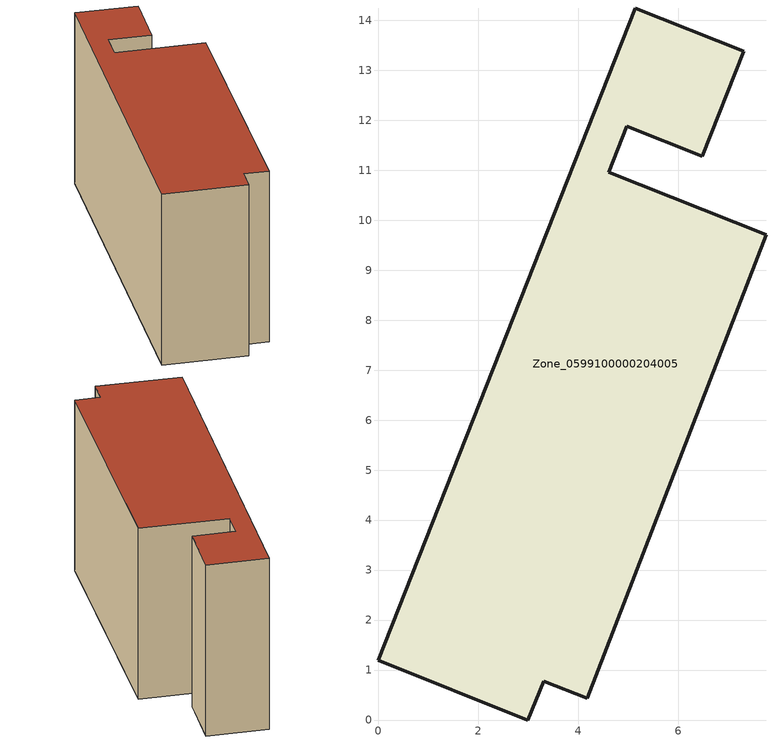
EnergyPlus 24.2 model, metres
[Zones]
Zone_0599100000204005
 floor ground (C_G): 4.97,11.88 4.61,10.96 7.76,9.71 4.18,0.43 3.31,0.78 2.99,0 0,1.19 5.14,14.25 7.31,13.38 6.48,11.28 z7.19
 wall outside (C_F): 4.61,10.96 4.97,11.88 6.48,11.28 7.31,13.38 5.14,14.25 0,1.19 2.99,0 3.31,0.78 4.18,0.43 7.76,9.71 4.61,10.96 z7.19:14.23
 roof outside (C_R): 7.31,13.38 5.14,14.25 0,1.19 2.99,0 3.31,0.78 4.18,0.43 7.76,9.71 4.61,10.96 4.97,11.88 6.48,11.28 z14.23
[BUILDING]
Pand.0599100000204005: North Axis=0; Terrain=City; Loads Convergence Tolerance Value=0.04; Temperature Convergence Tolerance Value=0.4; Solar Distribution=FullExterior; Maximum Number of Warmup Days=25; Minimum Number of Warmup Days=1
[Site:Location]
Rotterdam.The.Hague.AP_ZH_NLD Design_Conditions: Latitude=51.96; Longitude=4.45; Time Zone=1; Elevation=-4.5
[SITE:GROUNDTEMPERATURE:BUILDINGSURFACE]
18, 18, 18, 18, 18, 18, 18, 18, 18, 18, 18, 18
[MATERIAL] Thermal Absorptance=0.9; Solar Absorptance=0.7; Visible Absorptance=0.7
Name | Roughness | Thickness | Conductivity | Density | Specific Heat
G.TI.1975-1991 | MediumSmooth | 0.15 | 0.288461 | 540 | 1210
F.TI.1975-1991 | Rough | 0.3 | 0.230769 | 1920 | 840
R.TI.1975-1991 | MediumRough | 0.2 | 0.153846 | 1500 | 1000
[CONSTRUCTION]
C_G: G.TI.1975-1991
C_F: F.TI.1975-1991
C_R: R.TI.1975-1991
[ZONE]
Zone_0599100000204005: Type=1; Multiplier=1; Ceiling Height=Autocalculate; Volume=Autocalculate; Floor Area=autocalculate; Part of Total Floor Area=Yes
[ZONEINFILTRATION:DESIGNFLOWRATE]
Infil_Zone_0599100000204005: Zone or ZoneList or Space or SpaceList=Zone_0599100000204005; Schedule=AlwaysOn; Design Flow Rate Calculation Method=Flow/Area; Flow Rate per Floor Area=0.003; Constant Term Coefficient=1; Temperature Term Coefficient=0; Velocity Term Coefficient=0; Velocity Squared Term Coefficient=0
[HVACTEMPLATE:ZONE:IDEALLOADSAIRSYSTEM]
Zone_0599100000204005: Maximum Heating Supply Air Temperature=50; Minimum Cooling Supply Air Temperature=13; Maximum Heating Supply Air Humidity Ratio=0.0156; Minimum Cooling Supply Air Humidity Ratio=0.0077; Heating Limit=NoLimit; Cooling Limit=NoLimit; Dehumidification Control Type=ConstantSensibleHeatRatio; Cooling Sensible Heat Ratio=0.7; Dehumidification Setpoint=60; Humidification Control Type=None; Humidification Setpoint=30; Outdoor Air Method=None; Outdoor Air Flow Rate per Person=0.00944; Outdoor Air Flow Rate per Zone Floor Area=0; Outdoor Air Flow Rate per Zone=0; Demand Controlled Ventilation Type=None; Outdoor Air Economizer Type=NoEconomizer; Heat Recovery Type=None; Sensible Heat Recovery Effectiveness=0.7; Latent Heat Recovery Effectiveness=0.65
[ZONECONTROL:THERMOSTAT]
ThermostatControl_Zone_0599100000204005: Zone or ZoneList=Zone_0599100000204005; Control Type Schedule=DualSetpointControlType; Control 1=Thermostat_Zone_0599100000204005; Temperature Difference Between Cutout And Setpoint=0
[THERMOSTATSETPOINT:DUALSETPOINT]
Thermostat_Zone_0599100000204005: Heating Setpoint Temperature Schedule=HeatingSetpoint_Zone_0599100000204005; Cooling Setpoint Temperature Schedule=CoolingSetpoint_Zone_0599100000204005
[SCHEDULE:COMPACT]
HeatingSetpoint_Zone_0599100000204005: Through: 12/31, For: AllDays, Until: 24:00, 21
CoolingSetpoint_Zone_0599100000204005: Through: 12/31, For: AllDays, Until: 24:00, 24
DualSetpointControlType: Through: 12/31, For: AllDays, Until: 24:00, 4
AlwaysOn: Through: 12/31, For: AllDays, Until: 24:00, 1
